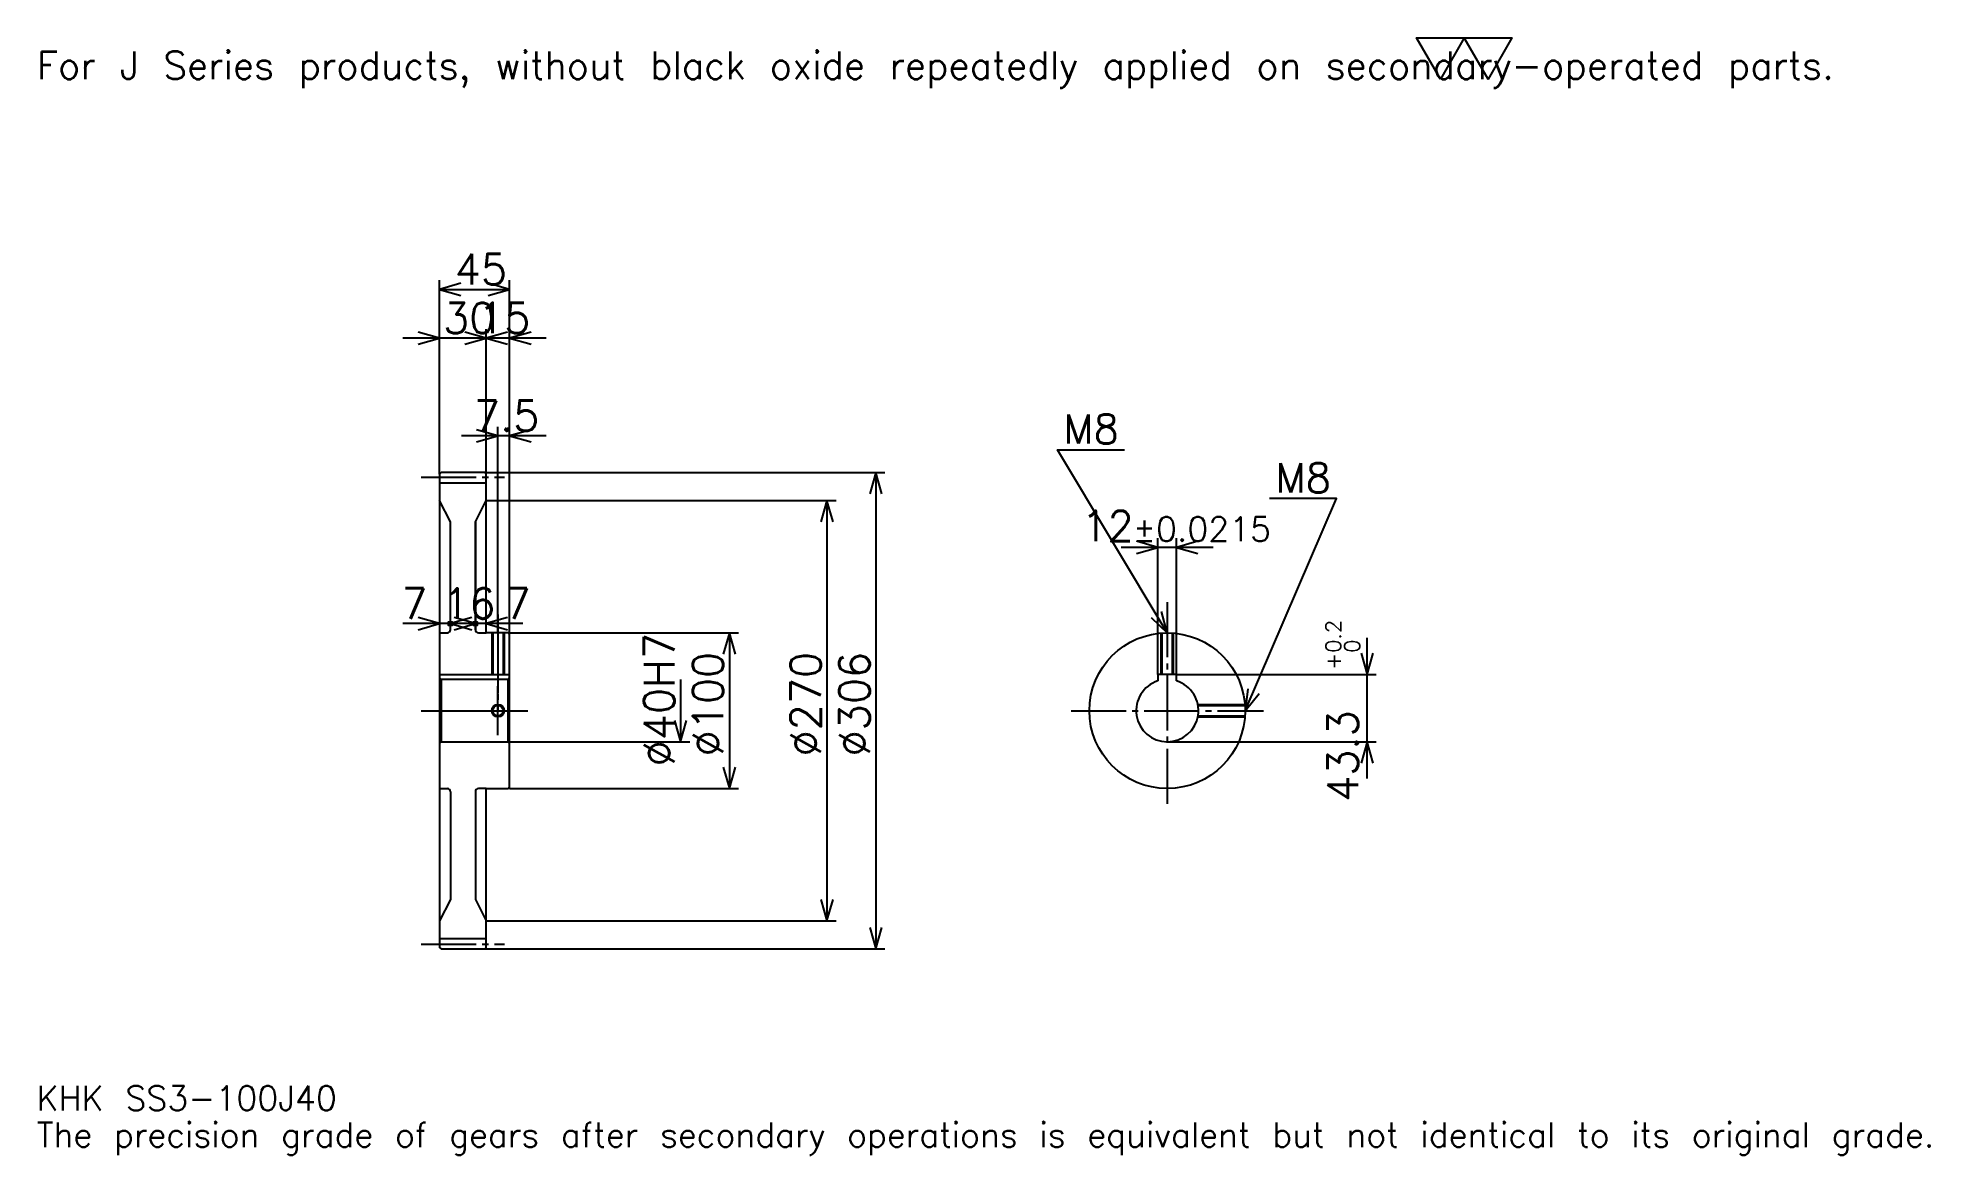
# Model space of a CAD drawing. Extents: x 40 to 1255, y 14 to 732.
import ezdxf

# ---------------------------------------------------------------- set-up
doc = ezdxf.new("R2010")
doc.units = 0
doc.linetypes.add('DASHDOT', pattern=[47.027027, 35.27027, -3.918919, 3.918919, -3.918919])
doc.layers.get('0').update_dxf_attribs({"linetype": 'CONTINUOUS'})
doc.layers.add('DASHDOT', color=6, linetype='DASHDOT')
doc.styles.add('KANJI', font='TXT', dxfattribs={"bigfont": 'BIGFONT'})

msp = doc.modelspace()

# ---------------------------------------------------------------- linework, layer by layer
at = {"color": 5}
for p, q in [((297.83783, 452.797302), (297.83783, 576.243286)), ((342.83783, 452.797302), (342.83783, 576.243286)), ((297.83783, 570.364868), (342.83783, 570.364868)), ((351.351349, 539.01355), (274.32431, 539.01355)), ((366.351349, 539.01355), (304.32431, 539.01355)), ((327.83783, 452.797302), (327.83783, 544.891907)), ((366.351349, 476.310822), (311.82431, 476.310822)), ((335.33783, 452.797302), (335.33783, 482.189209)), ((297.83783, 451.797302), (297.83783, 452.797302)), ((326.83783, 452.797302), (342.83783, 452.797302)), ((327.83783, 451.797302), (327.83783, 452.797302)), ((335.33783, 349.797302), (335.33783, 452.797302)), ((335.33783, 349.797302), (335.33783, 452.797302)), ((342.83783, 452.797302), (583.851318, 452.797302)), ((342.83783, 348.797302), (342.83783, 452.797302)), ((577.972961, 452.797302), (577.972961, 146.797302)), ((327.83783, 434.797302), (342.83783, 434.797302)), ((342.83783, 434.797302), (552.5, 434.797302)), ((546.621582, 434.797302), (546.621582, 164.797302)), ((794.648682, 404.66217), (735.621582, 404.66217)), ((759.135132, 323.09729), (759.135132, 410.540527)), ((771.135132, 323.09729), (771.135132, 410.540527)), ((328.351349, 355.716217), (274.32431, 355.716217)), ((344.351349, 355.716217), (281.32431, 355.716217)), ((351.351349, 355.716217), (297.32431, 355.716217)), ((342.83783, 349.797302), (489.797302, 349.797302)), ((483.918915, 349.797302), (483.918915, 249.797302)), ((893.513489, 256.283783), (893.513489, 346.610809)), ((452.567566, 319.797302), (452.567566, 279.797302)), ((771.135132, 323.09729), (899.391846, 323.09729)), ((342.83783, 279.797302), (458.445923, 279.797302)), ((765.135132, 279.797302), (899.391846, 279.797302)), ((342.83783, 249.797302), (489.797302, 249.797302)), ((327.83783, 164.797302), (342.83783, 164.797302)), ((342.83783, 164.797302), (552.5, 164.797302)), ((326.83783, 146.797302), (342.83783, 146.797302)), ((342.83783, 146.797302), (583.851318, 146.797302))]:
    msp.add_line(p, q, dxfattribs=at)
at = {"color": 4}
for p, q in [((297.83783, 446.047302), (327.83783, 446.047302)), ((320.83783, 421.059021), (320.83783, 351.797302)), ((297.83783, 349.797302), (302.83783, 349.797302)), ((322.83783, 349.797302), (327.83783, 349.797302)), ((297.83783, 323.09729), (342.83783, 323.09729)), ((342.83783, 320.797302), (341.83783, 319.797302)), ((297.83783, 278.797302), (298.83783, 279.797302)), ((342.83783, 278.797302), (341.83783, 279.797302)), ((297.83783, 249.797302), (302.83783, 249.797302)), ((320.83783, 247.797302), (320.83783, 178.535583)), ((327.83783, 249.797302), (322.83783, 249.797302)), ((297.83783, 153.547302), (327.83783, 153.547302))]:
    msp.add_line(p, q, dxfattribs=at)
at = {"color": 7}
msp.add_lwpolyline([(940.540527, 705.405396), (925.256714, 731.897278), (986.391907, 731.897278), (971.108093, 705.405396), (955.824341, 731.897278), (940.540527, 705.405396)], dxfattribs=at)
at = {"color": 5}
for points in [[(311.554047, 574.283813), (297.83783, 570.364868), (311.554047, 566.445923)], [(329.121613, 566.445923), (342.83783, 570.364868), (329.121613, 574.283813)], [(284.121613, 535.094604), (297.83783, 539.01355), (284.121613, 542.932434)], [(314.121613, 535.094604), (327.83783, 539.01355), (314.121613, 542.932434)], [(341.554047, 542.932434), (327.83783, 539.01355), (341.554047, 535.094604)], [(356.554047, 542.932434), (342.83783, 539.01355), (356.554047, 535.094604)], [(321.621613, 472.391907), (335.33783, 476.310822), (321.621613, 480.229736)], [(356.554047, 480.229736), (342.83783, 476.310822), (356.554047, 472.391907)], [(765.135132, 349.797302), (694.594604, 467.364868), (737.702698, 467.364868)], [(581.891846, 439.081085), (577.972961, 452.797302), (574.054077, 439.081085)], [(550.540527, 421.081085), (546.621582, 434.797302), (542.702698, 421.081085)], [(815.135132, 299.797302), (873.918884, 436.013519), (830.810791, 436.013519)], [(745.418945, 400.743256), (759.135132, 404.66217), (745.418945, 408.581085)], [(784.851318, 408.581085), (771.135132, 404.66217), (784.851318, 400.743256)], [(284.121613, 351.797302), (297.83783, 355.716217), (284.121613, 359.635132)], [(304.83783, 355.716217), (303.66214, 356.891907), (306.013519, 356.891907), (306.013519, 354.540558), (303.66214, 354.540558), (303.66214, 356.891907), (304.83783, 355.716217), (306.013519, 354.540558), (306.013519, 356.891907), (304.83783, 355.716217)], [(318.554047, 359.635132), (304.83783, 355.716217), (318.554047, 351.797302)], [(307.121613, 351.797302), (320.83783, 355.716217), (307.121613, 359.635132)], [(320.83783, 355.716217), (319.66214, 356.891907), (322.013519, 356.891907), (322.013519, 354.540558), (319.66214, 354.540558), (319.66214, 356.891907), (320.83783, 355.716217), (322.013519, 354.540558), (322.013519, 356.891907), (320.83783, 355.716217)], [(341.554047, 359.635132), (327.83783, 355.716217), (341.554047, 351.797302)], [(754.717773, 359.542603), (765.135132, 349.797302), (761.438599, 363.575134)], [(487.83783, 336.081085), (483.918915, 349.797302), (480, 336.081085)], [(889.594543, 336.813507), (893.513489, 323.09729), (897.432434, 336.813507)], [(816.97168, 313.943665), (815.135132, 299.797302), (824.16803, 310.838104)], [(448.648651, 293.513519), (452.567566, 279.797302), (456.486481, 293.513519)], [(897.432434, 266.081085), (893.513489, 279.797302), (889.594543, 266.081085)], [(480, 263.513519), (483.918915, 249.797302), (487.83783, 263.513519)], [(542.702698, 178.513519), (546.621582, 164.797302), (550.540527, 178.513519)], [(574.054077, 160.513519), (577.972961, 146.797302), (581.891846, 160.513519)]]:
    msp.add_lwpolyline(points, dxfattribs=at)
at = {"color": 4}
for points in [[(327.83783, 451.797302), (326.83783, 452.797302), (298.83783, 452.797302), (297.83783, 451.797302), (297.83783, 278.797302)], [(297.83783, 278.797302), (297.83783, 147.797302), (298.83783, 146.797302), (326.83783, 146.797302), (327.83783, 147.797302), (327.83783, 249.797302), (341.83783, 249.797302), (342.83783, 250.797302), (342.83783, 348.797302), (341.83783, 349.797302), (327.83783, 349.797302), (327.83783, 451.797302)], [(304.83783, 351.797302), (304.83783, 421.059021), (297.83783, 434.797302)], [(320.83783, 351.797302), (320.83783, 421.059021), (327.83783, 434.797302)], [(331.33783, 349.797302), (331.33783, 323.09729)], [(332.012817, 349.797302), (332.012817, 323.09729)], [(338.662842, 349.797302), (338.662842, 323.09729)], [(339.33783, 349.797302), (339.33783, 323.09729)], [(761.135132, 323.09729), (761.135132, 349.637054)], [(761.81012, 323.09729), (761.81012, 349.686615)], [(768.460144, 323.09729), (768.460144, 349.686615)], [(769.135132, 323.09729), (769.135132, 349.637054)], [(297.83783, 320.797302), (298.83783, 319.797302), (298.83783, 279.797302), (341.83783, 279.797302), (341.83783, 319.797302), (298.83783, 319.797302)], [(771.135132, 318.876099), (771.135132, 323.09729), (759.135132, 323.09729), (759.135132, 318.876099)], [(784.731079, 303.797302), (814.974854, 303.797302)], [(784.731079, 295.797302), (814.974854, 295.797302)], [(784.856812, 303.122314), (815.024475, 303.122314)], [(784.856812, 296.47229), (815.024475, 296.47229)], [(304.83783, 247.797302), (304.83783, 178.535583), (297.83783, 164.797302)], [(320.83783, 247.797302), (320.83783, 178.535583), (327.83783, 164.797302)]]:
    msp.add_lwpolyline(points, dxfattribs=at)
for centre, radius in [((765.135132, 299.797302), 50), ((335.33783, 299.797302), 3.325)]:
    msp.add_circle(centre, radius, dxfattribs=at)
at = {"color": 7}
msp.add_circle((335.33783, 299.797302), 4, dxfattribs=at)
at = {"color": 4}
for centre, radius, start, end in [((302.83783, 351.797302), 2, 270, 0), ((322.83783, 351.797302), 2, 180, 270), ((765.135132, 299.797302), 20, 107.457602748, 72.542397252), ((302.83783, 247.797302), 2, 0, 90), ((322.83783, 247.797302), 2, 90, 180)]:
    msp.add_arc(centre, radius, start, end, dxfattribs=at)
at = {"layer": 'DASHDOT', "color": 7}
for p, q in [((286.081085, 449.797302), (339.594574, 449.797302)), ((765.135132, 369.391907), (765.135132, 238.040543)), ((335.33783, 349.797302), (335.33783, 299.797302)), ((286.081085, 299.797302), (354.594574, 299.797302)), ((703.378357, 299.797302), (826.891907, 299.797302)), ((286.081085, 149.797302), (339.594574, 149.797302))]:
    msp.add_line(p, q, dxfattribs=at)
for points in [[(335.33783, 361.554047), (335.33783, 311.340546)], [(335.33783, 284.040558), (335.33783, 315.554047)], [(319.581085, 299.797302), (351.094574, 299.797302)]]:
    msp.add_lwpolyline(points, dxfattribs=at)

# ---------------------------------------------------------------- texts
at = {"color": 7, "style": 'KANJI'}
for s, height, p in [('For J Series products, without black oxide repeatedly applied on secondary-operated parts.', 17.635135, (39.18919, 705.405396)), ('45', 19.594595, (307.601349, 573.5)), ('30', 19.594595, (300.101349, 542.148682)), ('15', 19.594595, (322.601349, 542.148682)), ('7.5', 19.594595, (319.983093, 479.445953)), ('M8', 18.810812, (698.51355, 471.283783)), ('M8', 18.810812, (834.729736, 439.932434)), ('12', 19.594595, (709.992065, 408.581085)), ('%%p0.0215', 15.675676, (743.104492, 408.581085)), ('7', 19.594595, (273.344574, 358.851349)), ('16', 19.594595, (300.101349, 358.851349)), ('7', 19.594595, (339.594604, 358.851349)), ('KHK SS3-100J40', 15.675676, (39.18919, 43.108109)), ('The precision grade of gears after secondary operations is equivalent but not identical to its original grade.', 15.675676, (39.18919, 19.594595))]:
    msp.add_text(s, height=height, dxfattribs=at).set_placement(p)
for s, height, p in [('0.2', 9.797297, (876.662109, 337.032227)), ('%%c40H7', 19.594595, (448.648651, 264.03717)), ('0', 9.797297, (888.810791, 337.032227)), ('%%c100', 19.594595, (480, 270.405396)), ('%%c270', 19.594595, (542.702698, 270.405396)), ('%%c306', 19.594595, (574.054077, 270.405396)), ('+', 9.797297, (876.662109, 326.059265)), ('43.3', 19.594595, (887.635132, 241.246094))]:
    msp.add_text(s, height=height, rotation=90, dxfattribs=at).set_placement(p)

doc.saveas('drawing.dxf')
